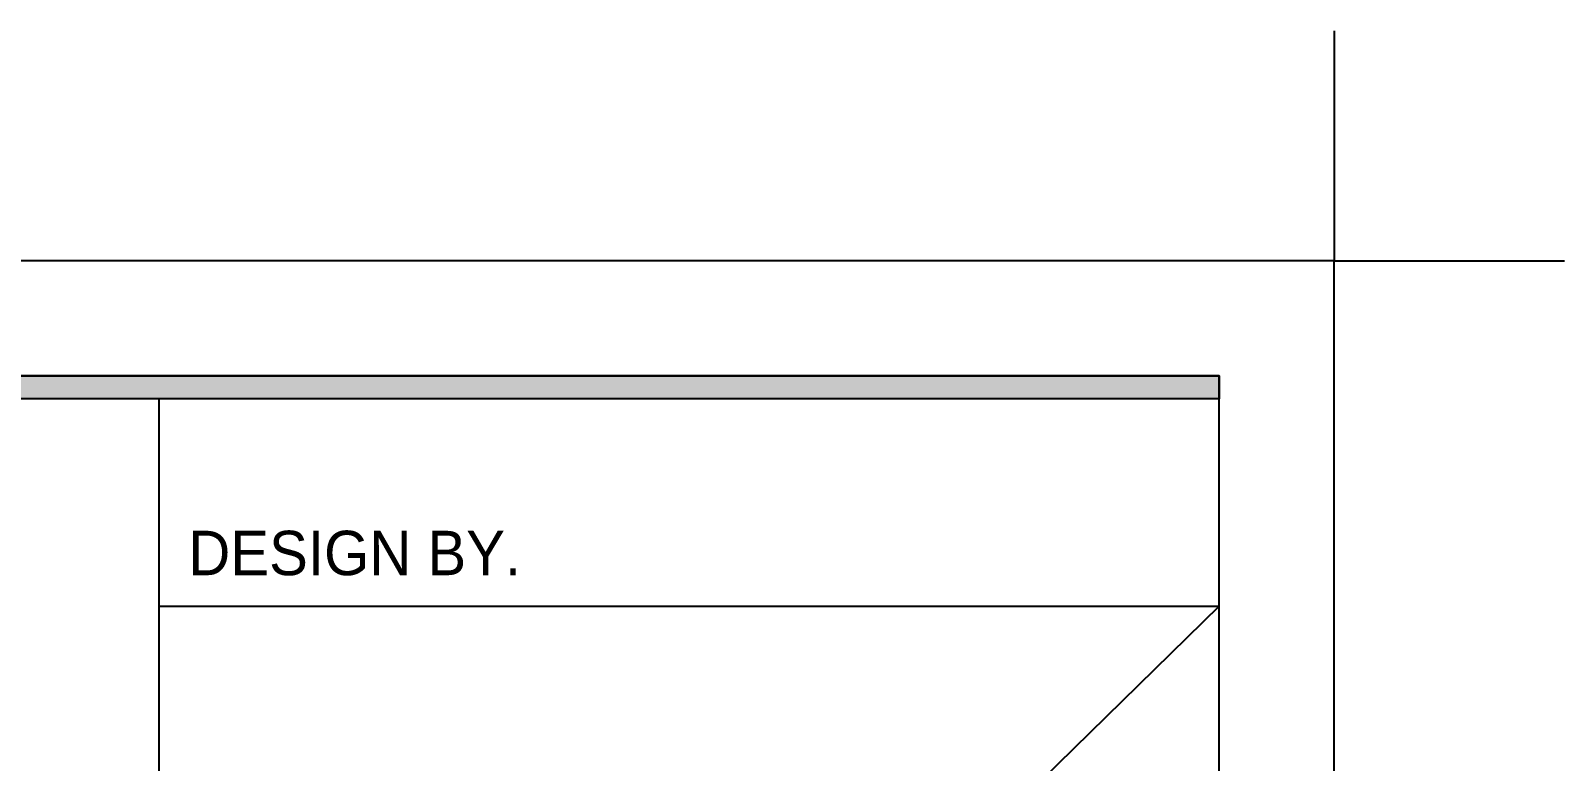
# Model space of a CAD drawing. Header units: inches. Extents: x -192760 to -100777, y -168280 to -114728.
# Drawn here: x -118757 to -114760, y -137768 to -135863 of the extents above; entities that cross this region are included whole.
import ezdxf
from ezdxf.enums import TextEntityAlignment as Align

# ---------------------------------------------------------------- set-up
doc = ezdxf.new("R2010")
doc.units = ezdxf.units.IN
doc.header["$LTSCALE"] = 50
doc.header["$MEASUREMENT"] = 0
for name, color, linetype in [('3.기호.계단선', 30, 'Continuous'), ('F-SYM', 7, 'Continuous'), ('FORM(YOURNAME)-11', 1, 'Continuous')]:
    doc.layers.add(name, color=color, linetype=linetype)
doc.styles.add('YOURNAME', font='HY울릉도M.TTF')

# ---------------------------------------------------------------- blocks, each defined once
blk = doc.blocks.new('FORM-PLAN')
at = {"layer": 'FORM(YOURNAME)-11'}
h = blk.add_hatch(color=256, dxfattribs=at)
h.dxf.hatch_style = 1
h.paths.add_polyline_path([(-71444, 55115), (10556, 55115), (10556, 54915), (-71444, 54915)])
h.paths.add_polyline_path([(-71444, -2085), (10556, -2085), (10556, -2285), (-71444, -2285)])
at = {"layer": 'Defpoints', "color": 158}
for p, q in [((1346, 54915), (1346, -2085)), ((1346, 53115), (10556, 53115)), ((10556, 53115), (1346, 44093))]:
    blk.add_line(p, q, dxfattribs=at)
at = {"layer": 'Defpoints', "color": 1}
blk.add_lwpolyline([(11556, 58115), (11556, 56115), (13556, 56115)], dxfattribs=at)
at = {"layer": 'Defpoints', "color": 158}
blk.add_lwpolyline([(-71444, -2285), (10556, -2285), (10556, 55115), (-71444, 55115)], close=True, dxfattribs=at)
at = {"layer": 'FORM(YOURNAME)-11', "color": 250}
blk.add_lwpolyline([(-72444, -3285), (11556, -3285), (11556, 56115), (-72444, 56115)], close=True, dxfattribs=at)
at = {"layer": 'FORM(YOURNAME)-11'}
blk.add_lwpolyline([(-71444, 55115), (10556, 55115), (10556, 54915), (-71444, 54915)], close=True, dxfattribs=at)
at = {"layer": 'FORM(YOURNAME)-11', "color": 14, "style": 'YOURNAME'}
blk.add_text('DESIGN BY.', height=386.1, dxfattribs=at).set_placement((1603, 53577), align=Align.MIDDLE_LEFT)
at = {"layer": 'FORM(YOURNAME)-11', "color": 3, "style": 'YOURNAME'}
for tag, height, p in [('1', 450, (9905, 18188)), ('2', 450, (9905, 17544)), ('3', 450, (9905, 16257)), ('4', 450, (9905, 14326)), ('5', 515, (9905, 12009)), ('6', 515, (9905, 9757)), ('7', 515, (9905, 7504)), ('8', 515, (9905, 5252)), ('9', 515, (9905, 2999)), ('10', 515, (5655, 811)), ('11', 515, (9905, 747)), ('12', 515, (5655, -1441)), ('13', 515, (9905, -1441))]:
    blk.add_attdef(tag, text='', height=height, dxfattribs=at).set_placement(p, align=Align.MIDDLE_RIGHT)
blk = doc.blocks.new('*U430')
at = {"layer": 'F-SYM', "xscale": 0.3, "yscale": 0.3, "zscale": 0.3}
blk.add_blockref('FORM-PLAN', (-118826.9, -153298), dxfattribs=at)

msp = doc.modelspace()

# ---------------------------------------------------------------- block references
at = {"layer": '3.기호.계단선'}
msp.add_blockref('*U430', (0, 0), dxfattribs=at)

doc.saveas('drawing.dxf')
